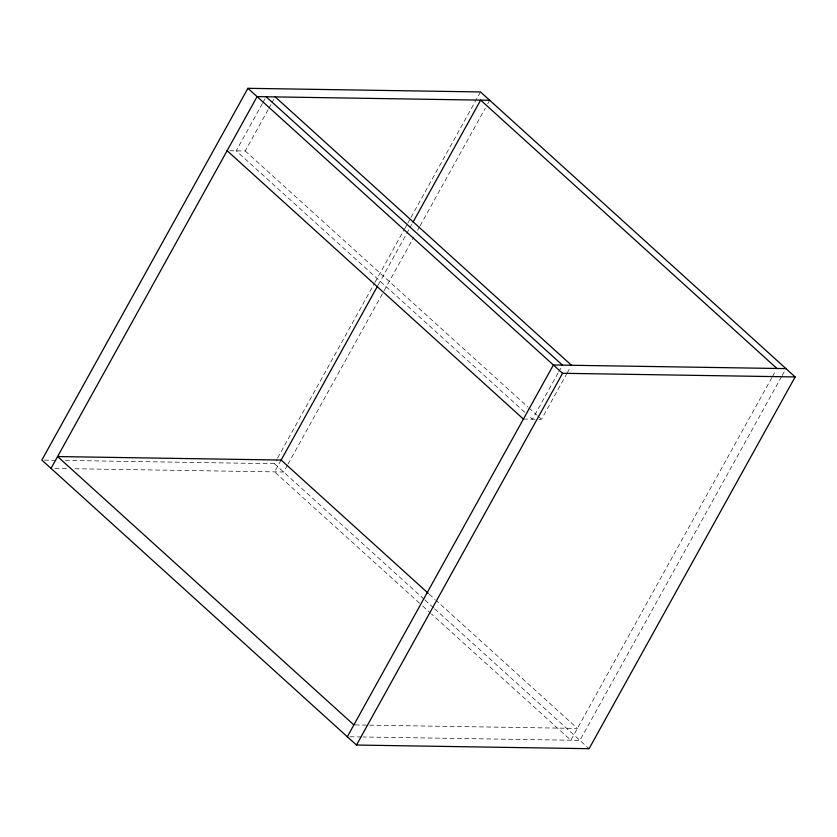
<?xml version="1.0" encoding="UTF-8"?>
<svg xmlns="http://www.w3.org/2000/svg" width="837" height="837" viewBox="0 0 837 837"><rect width="100%" height="100%" fill="white"/><g stroke="black" fill="none" stroke-linecap="round" stroke-linejoin="round"><path stroke-width="0.63" stroke-dasharray="4.18 3.14" d="M262.389 103.526L236.17 150.838L524.705 412.181M263.017 102.396L265.517 97.898M229.704 150.744L245.21 150.984L268.321 109.302M268.939 108.172L271.439 103.662M272.067 102.543L273.94 99.164M65.37 460.434L274.442 463.708L276.974 459.147M277.602 458.006L374.317 283.534M374.945 282.393L404.02 229.934M404.658 228.794L407.19 224.232M407.818 223.092L410.35 218.53M410.977 217.39L480.511 91.955M281.127 460.047L274.578 471.88L421.743 605.182M378.24 284.862L406.05 234.684M406.688 233.544L409.209 228.982M409.848 227.842L411.741 224.421M287.415 465.173L283.617 472.016L74.545 468.751M288.043 464.033L383.492 291.841M384.12 290.701L413.834 237.101M417.632 230.259L419.525 226.837M420.153 225.697L485.261 108.245M487.793 103.683L489.687 100.262M558.059 373.009L532.458 419.191L528.576 415.686M558.677 371.879L561.805 366.25M538.913 419.295L541.497 419.337L566.471 374.275M567.099 373.145L570.227 367.516M771.871 377.602L570.855 740.232L431.432 613.95M772.499 376.462L775.658 370.76M781.549 376.598L579.905 740.379L362.996 736.978M782.176 375.457L785.974 368.615M523.407 419.055L537.626 419.274M44.466 460.109L56.225 460.298M54.949 468.448L66.719 468.626M355.181 724.926L368.249 725.135M369.556 725.156L577.415 728.41L436.056 600.37M349.929 736.78L361.689 736.958M245.21 150.984L527.938 407.054M528.911 407.933L536.653 414.953M537.626 415.832L541.497 419.337M429.276 594.228L435.083 599.491M274.442 463.708L424.014 599.177M424.987 600.056L433.702 607.955M434.665 608.823L589.081 748.686M422.716 606.051L430.459 613.071"/><path stroke-width="1.26" d="M247.919 88.314L41.85 460.068L356.489 745.045L589.081 748.686L795.15 376.932L480.511 91.955L247.919 88.314L562.558 373.292L795.15 376.932M51.026 468.385L257.095 96.621L489.687 100.262M280.897 460.476L377.613 286.003M413.007 222.14L480.647 100.126L776.924 368.479M347.313 736.738L553.383 364.984L785.974 368.615M356.489 745.045L562.558 373.292M275.185 96.904L571.472 365.267M266.145 96.768L562.422 365.12M227.12 150.702L523.407 419.055M428.303 593.349L281.127 460.047L57.586 456.552L353.873 724.905"/></g></svg>
